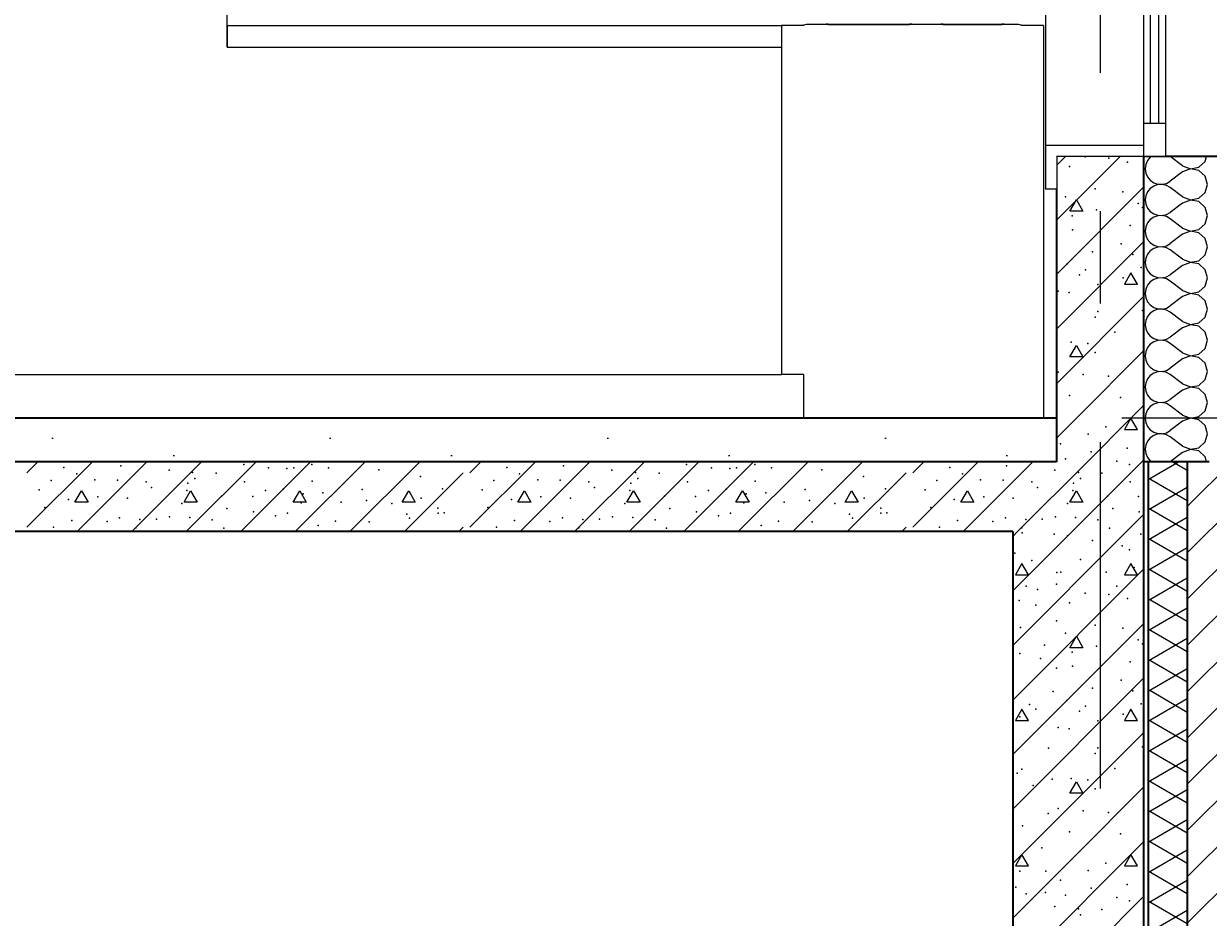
# Model space of a CAD drawing. Header units: millimetres. Extents: x 18162 to 7085488, y 72188 to 247925.
# Drawn here: x 4271646 to 4274361, y 103609 to 105657 of the extents above; entities that cross this region are included whole.
import ezdxf
from ezdxf.enums import TextEntityAlignment as Align

# ---------------------------------------------------------------- set-up
doc = ezdxf.new("R2010")
doc.units = ezdxf.units.MM
doc.header["$MEASUREMENT"] = 0
doc.linetypes.add('Double Dashed', pattern=[1093.611073, 529.166651, -211.666656, 141.111112, -211.666656])
doc.linetypes.add('Wipeout_Contour', pattern=[1000, 0, -1000])
for name, color, linetype in [('Archicad Windows', 7, 'Continuous'), ('Interior - Equipment', 7, 'Continuous'), ('Structural - Bearing', 7, 'Continuous'), ('Structural - Grid', 7, 'Continuous')]:
    doc.layers.add(name, color=color, linetype=linetype)
doc.styles.add('GENERATED_STYLE_3', font='', dxfattribs={"width": 0.8})
doc.styles.get('GENERATED_STYLE_3').set_extended_font_data('ISOCPEUR MON')
doc.dimstyles.new('GENERATED_STYLE__12', dxfattribs={"dimtxt": 330.000007, "dimasz": 171, "dimexe": 0.18, "dimexo": 150, "dimgap": 0, "dimtad": 1, "dimdec": 0, "dimzin": 0, "dimdsep": 46, "dimtxsty": 'GENERATED_STYLE_3', "dimblk": 'ARROWHEAD_2', "dimblk1": 'ARROWHEAD_2', "dimblk2": 'ARROWHEAD_2', "dimcen": 0.09, "dimclrd": 13, "dimclre": 13, "dimclrt": 13, "dimadec": 0, "dimazin": 0, "dimtfac": 1, "dimtdec": 4, "dimtmove": 0, "dimatfit": 3, "dimfxl": 1, "dimtolj": 1, "dimtzin": 0, "dimarcsym": 0})

# ---------------------------------------------------------------- blocks, each defined once
blk = doc.blocks.new('*X1257', base_point=(4294986.6, 104752.7))
at = {"layer": 'Structural - Bearing', "color": 7, "linetype": 'Continuous', "lineweight": 9}
for p, q in [((4273913.1, 104231.7), (4274174.1, 104492.7)), ((4273913.1, 104356.7), (4274049.1, 104492.7)), ((4273913.1, 104481.7), (4273924.1, 104492.7)), ((4273913.1, 104106.7), (4274213.1, 104406.7)), ((4273934.1, 104419.4), (4273919.1, 104393.3)), ((4273949.2, 104393.4), (4273934.1, 104419.4)), ((4274184.1, 104419.4), (4274169.1, 104393.3)), ((4274199.2, 104393.4), (4274184.1, 104419.4)), ((4273919.1, 104393.3), (4273949.2, 104393.4)), ((4274169.1, 104393.3), (4274199.2, 104393.4)), ((4273913.1, 103981.7), (4274213.1, 104281.7)), ((4274043.9, 104226.7), (4274059.1, 104252.7)), ((4274059.1, 104252.7), (4274074, 104226.7)), ((4274074, 104226.7), (4274043.9, 104226.7)), ((4273913.1, 103856.7), (4274213.1, 104156.7)), ((4273934.1, 104086), (4273919.1, 104060)), ((4273949.2, 104060), (4273934.1, 104086)), ((4274184.1, 104086), (4274169.1, 104060)), ((4274199.2, 104060), (4274184.1, 104086)), ((4273919.1, 104060), (4273949.2, 104060)), ((4274169.1, 104060), (4274199.2, 104060)), ((4273934.1, 103752.7), (4274213.1, 104031.7)), ((4274043.9, 103893.4), (4274059.1, 103919.4)), ((4274059.1, 103919.4), (4274074, 103893.3)), ((4274059.1, 103752.7), (4274213.1, 103906.7)), ((4274074, 103893.3), (4274043.9, 103893.4)), ((4274184.1, 103752.7), (4274213.1, 103781.7)), ((4273913.1, 103481.7), (4274184.1, 103752.7)), ((4273913.1, 103606.7), (4274059.1, 103752.7)), ((4273913.1, 103731.7), (4273934.1, 103752.7)), ((4273934.1, 103752.7), (4273919.1, 103726.7)), ((4273949.2, 103726.7), (4273934.1, 103752.7)), ((4274184.1, 103752.7), (4274169.1, 103726.7)), ((4274199.2, 103726.7), (4274184.1, 103752.7)), ((4273919.1, 103726.7), (4273949.2, 103726.7)), ((4274169.1, 103726.7), (4274199.2, 103726.7)), ((4273913.1, 103356.7), (4274213.1, 103656.7))]:
    blk.add_line(p, q, dxfattribs=at)
for p in [(4273934.5, 104490.1), (4274007.7, 104486.5), (4274038.8, 104483), (4274206.6, 104486.6), (4274096.1, 104472), (4274163.7, 104460.2), (4274180.9, 104451.2), (4273918, 104443.1), (4273956.8, 104426.1), (4274068.3, 104429.1), (4274014.3, 104398.7), (4274023.3, 104399.5), (4274126.9, 104399.5), (4274191.1, 104410.6), (4273943.6, 104367.9), (4274013.4, 104372), (4274151.9, 104367.9), (4273969.8, 104360.4), (4274079, 104351.6), (4274133, 104348.5), (4273927.5, 104334.6), (4273966.3, 104323.9), (4274042.9, 104329.5), (4274175.8, 104339.1), (4274013.5, 104288.5), (4273930.6, 104272.8), (4274034, 104260), (4274102, 104278.1), (4274165.4, 104271.6), (4273986, 104232.6), (4274200.7, 104245), (4274210.5, 104235.5), (4273929.7, 104213.6), (4274049.5, 104216.2), (4274105.2, 104230.1), (4273977, 104201.7), (4274013.5, 104180.1), (4274050, 104184.4), (4274182.5, 104194), (4274161.6, 104152.2), (4274006, 104126.5), (4274095.9, 104133.8), (4274188.7, 104127.6), (4273951.3, 104096.4), (4274037.2, 104105.9), (4274207.2, 104097.7), (4273966, 104085.9), (4274066.2, 104081), (4274079.7, 104092.5), (4274166.3, 104074.2), (4273929.2, 104067.9), (4274017.1, 104044), (4274108.3, 104058.7), (4274042.5, 104040.6), (4273995.3, 103996.6), (4274108.3, 103996.9), (4274210.3, 103999.3), (4274102.1, 103983.8), (4273922.9, 103939), (4273933.7, 103948.3), (4274147, 103949.8), (4273960, 103911.2), (4274003.2, 103925.1), (4274046.8, 103926.9), (4274085.1, 103923.6), (4274101.9, 103902.9), (4274017.3, 103858.4), (4274074.8, 103852.7), (4273994, 103846.3), (4274132.7, 103848.8), (4273935.2, 103818.5), (4274043.4, 103804.6), (4274160, 103799.9), (4273979.5, 103767.7), (4274085.6, 103715.8), (4274126.8, 103732.5), (4273929.7, 103714.5), (4273989, 103714.5), (4274022.5, 103693.9), (4273919.8, 103677.6), (4273943.6, 103662.7), (4273988.5, 103665.9), (4274092.9, 103675.6), (4274175.1, 103684.2), (4274034, 103659.2), (4274151.4, 103654.4), (4274180.7, 103646.7), (4274009.6, 103633.4), (4274063.5, 103628.2), (4274068.6, 103614.6), (4274117.6, 103626.7)]:
    blk.add_point(p, dxfattribs=at)
blk = doc.blocks.new('*X1498', base_point=(4294986.6, 104752.7))
at = {"layer": 'Structural - Bearing', "color": 7, "linetype": 'Continuous', "lineweight": 9}
for p, q in [((4274228.3, 105350.5), (4274222, 105342.9)), ((4274231.5, 105352.7), (4274228.3, 105350.5)), ((4274302.4, 105331.3), (4274273.8, 105352.7)), ((4274354.2, 105341.1), (4274357.5, 105352.7)), ((4274218, 105333.9), (4274216.7, 105324.1)), ((4274216.7, 105324.1), (4274218, 105314.4)), ((4274222, 105342.9), (4274218, 105333.9)), ((4274302.4, 105331.3), (4274320.6, 105324.3)), ((4274320.6, 105324), (4274302.4, 105317)), ((4274320.6, 105324.3), (4274339.8, 105327.9)), ((4274339.8, 105320.4), (4274320.6, 105324)), ((4274339.8, 105327.9), (4274354.2, 105341.1)), ((4274354.2, 105307.2), (4274339.8, 105320.4)), ((4274218, 105314.4), (4274222, 105305.4)), ((4274222, 105305.4), (4274228.3, 105297.8)), ((4274228.3, 105297.8), (4274236.4, 105292.2)), ((4274236.4, 105292.2), (4274245.7, 105289)), ((4274255.6, 105288.6), (4274265.2, 105290.8)), ((4274265.2, 105290.8), (4274273.8, 105295.6)), ((4274302.4, 105317), (4274273.8, 105295.6)), ((4274359.5, 105288.4), (4274354.2, 105307.2)), ((4274222, 105271.5), (4274218, 105262.5)), ((4274228.3, 105279.1), (4274222, 105271.5)), ((4274236.4, 105284.6), (4274228.3, 105279.1)), ((4274245.7, 105287.8), (4274236.4, 105284.6)), ((4274245.7, 105289), (4274255.6, 105288.6)), ((4274255.6, 105288.3), (4274245.7, 105287.8)), ((4274265.2, 105286), (4274255.6, 105288.3)), ((4274273.8, 105281.3), (4274265.2, 105286)), ((4274302.4, 105259.8), (4274273.8, 105281.3)), ((4274339.8, 105256.5), (4274354.2, 105269.6)), ((4274354.2, 105269.6), (4274359.5, 105288.4)), ((4274218, 105262.5), (4274216.7, 105252.7)), ((4274216.7, 105252.7), (4274218, 105242.9)), ((4274218, 105242.9), (4274222, 105233.9)), ((4274302.4, 105245.6), (4274273.8, 105224.1)), ((4274302.4, 105259.8), (4274320.6, 105252.8)), ((4274320.6, 105252.6), (4274302.4, 105245.6)), ((4274320.6, 105252.8), (4274339.8, 105256.5)), ((4274339.8, 105248.9), (4274320.6, 105252.6)), ((4274354.2, 105235.8), (4274339.8, 105248.9)), ((4274222, 105233.9), (4274228.3, 105226.3)), ((4274228.3, 105226.3), (4274236.4, 105220.8)), ((4274236.4, 105213.2), (4274228.3, 105207.6)), ((4274236.4, 105220.8), (4274245.7, 105217.6)), ((4274245.7, 105216.4), (4274236.4, 105213.2)), ((4274245.7, 105217.6), (4274255.6, 105217.1)), ((4274255.6, 105216.8), (4274245.7, 105216.4)), ((4274255.6, 105217.1), (4274265.2, 105219.4)), ((4274265.2, 105214.6), (4274255.6, 105216.8)), ((4274265.2, 105219.4), (4274273.8, 105224.1)), ((4274273.8, 105209.8), (4274265.2, 105214.6)), ((4274302.4, 105188.4), (4274273.8, 105209.8)), ((4274359.5, 105217), (4274354.2, 105235.8)), ((4274354.2, 105198.2), (4274359.5, 105217)), ((4274218, 105191), (4274216.7, 105181.3)), ((4274222, 105200.1), (4274218, 105191)), ((4274228.3, 105207.6), (4274222, 105200.1)), ((4274302.4, 105188.4), (4274320.6, 105181.4)), ((4274320.6, 105181.4), (4274339.8, 105185)), ((4274339.8, 105185), (4274354.2, 105198.2)), ((4274216.7, 105181.3), (4274218, 105171.5)), ((4274218, 105171.5), (4274222, 105162.5)), ((4274222, 105162.5), (4274228.3, 105154.9)), ((4274228.3, 105154.9), (4274236.4, 105149.3)), ((4274302.4, 105174.1), (4274273.8, 105152.7)), ((4274320.6, 105181.1), (4274302.4, 105174.1)), ((4274339.8, 105177.5), (4274320.6, 105181.1)), ((4274354.2, 105164.3), (4274339.8, 105177.5)), ((4274359.5, 105145.6), (4274354.2, 105164.3)), ((4274222, 105128.6), (4274218, 105119.6)), ((4274228.3, 105136.2), (4274222, 105128.6)), ((4274236.4, 105141.8), (4274228.3, 105136.2)), ((4274236.4, 105149.3), (4274245.7, 105146.2)), ((4274245.7, 105144.9), (4274236.4, 105141.8)), ((4274245.7, 105146.2), (4274255.6, 105145.7)), ((4274255.6, 105145.4), (4274245.7, 105144.9)), ((4274255.6, 105145.7), (4274265.2, 105147.9)), ((4274265.2, 105143.2), (4274255.6, 105145.4)), ((4274265.2, 105147.9), (4274273.8, 105152.7)), ((4274273.8, 105138.4), (4274265.2, 105143.2)), ((4274302.4, 105117), (4274273.8, 105138.4)), ((4274354.2, 105126.8), (4274359.5, 105145.6)), ((4274218, 105119.6), (4274216.7, 105109.8)), ((4274216.7, 105109.8), (4274218, 105100.1)), ((4274302.4, 105102.7), (4274273.8, 105081.3)), ((4274302.4, 105117), (4274320.6, 105110)), ((4274320.6, 105109.7), (4274302.4, 105102.7)), ((4274320.6, 105110), (4274339.8, 105113.6)), ((4274339.8, 105106.1), (4274320.6, 105109.7)), ((4274339.8, 105113.6), (4274354.2, 105126.8)), ((4274354.2, 105092.9), (4274339.8, 105106.1)), ((4274218, 105100.1), (4274222, 105091.1)), ((4274222, 105091.1), (4274228.3, 105083.5)), ((4274228.3, 105083.5), (4274236.4, 105077.9)), ((4274236.4, 105077.9), (4274245.7, 105074.8)), ((4274245.7, 105073.5), (4274236.4, 105070.4)), ((4274245.7, 105074.8), (4274255.6, 105074.3)), ((4274255.6, 105074), (4274245.7, 105073.5)), ((4274255.6, 105074.3), (4274265.2, 105076.5)), ((4274265.2, 105071.8), (4274255.6, 105074)), ((4274265.2, 105076.5), (4274273.8, 105081.3)), ((4274359.5, 105074.1), (4274354.2, 105092.9)), ((4274354.2, 105055.4), (4274359.5, 105074.1)), ((4274218, 105048.2), (4274216.7, 105038.4)), ((4274222, 105057.2), (4274218, 105048.2)), ((4274228.3, 105064.8), (4274222, 105057.2)), ((4274236.4, 105070.4), (4274228.3, 105064.8)), ((4274273.8, 105067), (4274265.2, 105071.8)), ((4274302.4, 105045.6), (4274273.8, 105067)), ((4274339.8, 105042.2), (4274354.2, 105055.4)), ((4274216.7, 105038.4), (4274218, 105028.7)), ((4274218, 105028.7), (4274222, 105019.6)), ((4274222, 105019.6), (4274228.3, 105012.1)), ((4274302.4, 105031.3), (4274273.8, 105009.8)), ((4274302.4, 105045.6), (4274320.6, 105038.6)), ((4274320.6, 105038.3), (4274302.4, 105031.3)), ((4274320.6, 105038.6), (4274339.8, 105042.2)), ((4274339.8, 105034.6), (4274320.6, 105038.3)), ((4274354.2, 105021.5), (4274339.8, 105034.6)), ((4274359.5, 105002.7), (4274354.2, 105021.5)), ((4274228.3, 104993.4), (4274222, 104985.8)), ((4274228.3, 105012.1), (4274236.4, 105006.5)), ((4274236.4, 104998.9), (4274228.3, 104993.4)), ((4274236.4, 105006.5), (4274245.7, 105003.3)), ((4274245.7, 105002.1), (4274236.4, 104998.9)), ((4274245.7, 105003.3), (4274255.6, 105002.8)), ((4274255.6, 105002.6), (4274245.7, 105002.1)), ((4274255.6, 105002.8), (4274265.2, 105005.1)), ((4274265.2, 105000.3), (4274255.6, 105002.6)), ((4274265.2, 105005.1), (4274273.8, 105009.8)), ((4274273.8, 104995.6), (4274265.2, 105000.3)), ((4274302.4, 104974.1), (4274273.8, 104995.6)), ((4274354.2, 104983.9), (4274359.5, 105002.7)), ((4274218, 104976.8), (4274216.7, 104967)), ((4274216.7, 104967), (4274218, 104957.2)), ((4274222, 104985.8), (4274218, 104976.8)), ((4274302.4, 104974.1), (4274320.6, 104967.1)), ((4274320.6, 104966.8), (4274302.4, 104959.8)), ((4274320.6, 104967.1), (4274339.8, 104970.8)), ((4274339.8, 104963.2), (4274320.6, 104966.8)), ((4274339.8, 104970.8), (4274354.2, 104983.9)), ((4274218, 104957.2), (4274222, 104948.2)), ((4274222, 104948.2), (4274228.3, 104940.6)), ((4274228.3, 104940.6), (4274236.4, 104935)), ((4274265.2, 104933.7), (4274273.8, 104938.4)), ((4274302.4, 104959.8), (4274273.8, 104938.4)), ((4274354.2, 104950.1), (4274339.8, 104963.2)), ((4274359.5, 104931.3), (4274354.2, 104950.1)), ((4274222, 104914.3), (4274218, 104905.3)), ((4274228.3, 104921.9), (4274222, 104914.3)), ((4274236.4, 104927.5), (4274228.3, 104921.9)), ((4274236.4, 104935), (4274245.7, 104931.9)), ((4274245.7, 104930.7), (4274236.4, 104927.5)), ((4274245.7, 104931.9), (4274255.6, 104931.4)), ((4274255.6, 104931.1), (4274245.7, 104930.7)), ((4274255.6, 104931.4), (4274265.2, 104933.7)), ((4274265.2, 104928.9), (4274255.6, 104931.1)), ((4274273.8, 104924.1), (4274265.2, 104928.9)), ((4274302.4, 104902.7), (4274273.8, 104924.1)), ((4274339.8, 104899.3), (4274354.2, 104912.5)), ((4274354.2, 104912.5), (4274359.5, 104931.3)), ((4274218, 104905.3), (4274216.7, 104895.6)), ((4274216.7, 104895.6), (4274218, 104885.8)), ((4274218, 104885.8), (4274222, 104876.8)), ((4274302.4, 104888.4), (4274273.8, 104867)), ((4274302.4, 104902.7), (4274320.6, 104895.7)), ((4274320.6, 104895.4), (4274302.4, 104888.4)), ((4274320.6, 104895.7), (4274339.8, 104899.3)), ((4274339.8, 104891.8), (4274320.6, 104895.4)), ((4274354.2, 104878.6), (4274339.8, 104891.8)), ((4274222, 104876.8), (4274228.3, 104869.2)), ((4274228.3, 104869.2), (4274236.4, 104863.6)), ((4274236.4, 104856.1), (4274228.3, 104850.5)), ((4274236.4, 104863.6), (4274245.7, 104860.5)), ((4274245.7, 104859.2), (4274236.4, 104856.1)), ((4274245.7, 104860.5), (4274255.6, 104860)), ((4274255.6, 104859.7), (4274245.7, 104859.2)), ((4274255.6, 104860), (4274265.2, 104862.2)), ((4274265.2, 104857.5), (4274255.6, 104859.7)), ((4274265.2, 104862.2), (4274273.8, 104867)), ((4274273.8, 104852.7), (4274265.2, 104857.5)), ((4274359.5, 104859.8), (4274354.2, 104878.6)), ((4274354.2, 104841.1), (4274359.5, 104859.8)), ((4274218, 104833.9), (4274216.7, 104824.1)), ((4274222, 104842.9), (4274218, 104833.9)), ((4274228.3, 104850.5), (4274222, 104842.9)), ((4274302.4, 104831.3), (4274273.8, 104852.7)), ((4274302.4, 104831.3), (4274320.6, 104824.3)), ((4274339.8, 104827.9), (4274354.2, 104841.1)), ((4274216.7, 104824.1), (4274218, 104814.4)), ((4274218, 104814.4), (4274222, 104805.4)), ((4274222, 104805.4), (4274228.3, 104797.8)), ((4274302.4, 104817), (4274273.8, 104795.6)), ((4274320.6, 104824), (4274302.4, 104817)), ((4274320.6, 104824.3), (4274339.8, 104827.9)), ((4274339.8, 104820.4), (4274320.6, 104824)), ((4274354.2, 104807.2), (4274339.8, 104820.4)), ((4274359.5, 104788.4), (4274354.2, 104807.2)), ((4274228.3, 104779.1), (4274222, 104771.5)), ((4274228.3, 104797.8), (4274236.4, 104792.2)), ((4274236.4, 104784.6), (4274228.3, 104779.1)), ((4274236.4, 104792.2), (4274245.7, 104789)), ((4274245.7, 104787.8), (4274236.4, 104784.6)), ((4274245.7, 104789), (4274255.6, 104788.6)), ((4274255.6, 104788.3), (4274245.7, 104787.8)), ((4274255.6, 104788.6), (4274265.2, 104790.8)), ((4274265.2, 104786), (4274255.6, 104788.3)), ((4274265.2, 104790.8), (4274273.8, 104795.6)), ((4274273.8, 104781.3), (4274265.2, 104786)), ((4274302.4, 104759.8), (4274273.8, 104781.3)), ((4274354.2, 104769.6), (4274359.5, 104788.4)), ((4274218, 104762.5), (4274216.7, 104752.7)), ((4274216.7, 104752.7), (4274218, 104742.9)), ((4274222, 104771.5), (4274218, 104762.5)), ((4274302.4, 104759.8), (4274320.6, 104752.8)), ((4274320.6, 104752.6), (4274302.4, 104745.6)), ((4274320.6, 104752.8), (4274339.8, 104756.5)), ((4274339.8, 104748.9), (4274320.6, 104752.6)), ((4274339.8, 104756.5), (4274354.2, 104769.6)), ((4274354.2, 104735.8), (4274339.8, 104748.9)), ((4274218, 104742.9), (4274222, 104733.9)), ((4274222, 104733.9), (4274228.3, 104726.3)), ((4274228.3, 104726.3), (4274236.4, 104720.8)), ((4274236.4, 104720.8), (4274245.7, 104717.6)), ((4274265.2, 104719.4), (4274273.8, 104724.1)), ((4274302.4, 104745.6), (4274273.8, 104724.1)), ((4274359.5, 104717), (4274354.2, 104735.8)), ((4274222, 104700.1), (4274218, 104691)), ((4274228.3, 104707.6), (4274222, 104700.1)), ((4274236.4, 104713.2), (4274228.3, 104707.6)), ((4274245.7, 104716.4), (4274236.4, 104713.2)), ((4274245.7, 104717.6), (4274255.6, 104717.1)), ((4274255.6, 104716.8), (4274245.7, 104716.4)), ((4274255.6, 104717.1), (4274265.2, 104719.4)), ((4274265.2, 104714.6), (4274255.6, 104716.8)), ((4274273.8, 104709.8), (4274265.2, 104714.6)), ((4274302.4, 104688.4), (4274273.8, 104709.8)), ((4274339.8, 104685), (4274354.2, 104698.2)), ((4274354.2, 104698.2), (4274359.5, 104717)), ((4274218, 104691), (4274216.7, 104681.3)), ((4274216.7, 104681.3), (4274218, 104671.5)), ((4274218, 104671.5), (4274222, 104662.5)), ((4274302.4, 104674.1), (4274273.8, 104652.7)), ((4274302.4, 104688.4), (4274320.6, 104681.4)), ((4274320.6, 104681.1), (4274302.4, 104674.1)), ((4274320.6, 104681.4), (4274339.8, 104685)), ((4274339.8, 104677.5), (4274320.6, 104681.1)), ((4274354.2, 104664.3), (4274339.8, 104677.5)), ((4274222, 104662.5), (4274228.3, 104654.9)), ((4274228.3, 104654.9), (4274231.5, 104652.7)), ((4274357.5, 104652.7), (4274354.2, 104664.3))]:
    blk.add_line(p, q, dxfattribs=at)
blk = doc.blocks.new('*X1500', base_point=(4294986.6, 104752.7))
at = {"layer": 'Structural - Bearing', "color": 7, "linetype": 'Continuous', "lineweight": 9}
for p, q in [((4274013.1, 105206.7), (4274159.1, 105352.7)), ((4274013.1, 105331.7), (4274034.1, 105352.7)), ((4274013.1, 105081.7), (4274213.1, 105281.7)), ((4274043.9, 105226.7), (4274059.1, 105252.7)), ((4274059.1, 105252.7), (4274074, 105226.7)), ((4274074, 105226.7), (4274043.9, 105226.7)), ((4274013.1, 104956.7), (4274213.1, 105156.7)), ((4274184.1, 105086.1), (4274169.1, 105060)), ((4274199.2, 105060.1), (4274184.1, 105086.1)), ((4274169.1, 105060), (4274199.2, 105060.1)), ((4274013.1, 104831.7), (4274213.1, 105031.7)), ((4274043.9, 104893.4), (4274059.1, 104919.4)), ((4274059.1, 104919.4), (4274074, 104893.4)), ((4274074, 104893.4), (4274043.9, 104893.4)), ((4274059.1, 104752.7), (4274213.1, 104906.7)), ((4274184.1, 104752.7), (4274213.1, 104781.7)), ((4274013.1, 104706.7), (4274059.1, 104752.7)), ((4274084.1, 104652.7), (4274184.1, 104752.7)), ((4274184.1, 104752.7), (4274169.1, 104726.7)), ((4274199.2, 104726.7), (4274184.1, 104752.7)), ((4274169.1, 104726.7), (4274199.2, 104726.7)), ((4274209.1, 104652.7), (4274213.1, 104656.7))]:
    blk.add_line(p, q, dxfattribs=at)
for p in [(4274079, 105351.6), (4274133, 105348.5), (4274042.9, 105329.5), (4274175.8, 105339.2), (4274013.5, 105288.5), (4274102, 105278.1), (4274165.4, 105271.6), (4274034, 105260), (4274200.7, 105245), (4274049.5, 105216.2), (4274105.2, 105230.2), (4274210.5, 105235.5), (4274050, 105184.4), (4274182.5, 105194), (4274013.5, 105180.1), (4274095.9, 105133.8), (4274161.6, 105152.2), (4274188.7, 105127.6), (4274037.2, 105105.9), (4274066.2, 105081), (4274079.7, 105092.5), (4274166.3, 105074.2), (4274207.2, 105097.7), (4274108.3, 105058.8), (4274017.1, 105044), (4274042.5, 105040.6), (4274108.3, 104996.9), (4274210.3, 104999.3), (4274102.1, 104983.9), (4274147, 104949.9), (4274046.8, 104926.9), (4274085.1, 104923.6), (4274101.9, 104902.9), (4274017.3, 104858.4), (4274074.8, 104852.7), (4274132.7, 104848.8), (4274043.4, 104804.6), (4274160, 104799.9), (4274126.8, 104732.5), (4274022.5, 104694), (4274085.6, 104715.8), (4274092.9, 104675.6), (4274175.1, 104684.2), (4274034, 104659.2), (4274151.4, 104654.4)]:
    blk.add_point(p, dxfattribs=at)
blk = doc.blocks.new('*X1510', base_point=(4294986.6, 104752.7))
at = {"layer": 'Structural - Bearing', "color": 7, "linetype": 'Continuous', "lineweight": 9}
for p, q in [((4271653.8, 104627.7), (4271678.8, 104652.7)), ((4271653.8, 104502.7), (4271803.8, 104652.7)), ((4271768.8, 104492.7), (4271928.8, 104652.7)), ((4271893.8, 104492.7), (4272053.8, 104652.7)), ((4272018.8, 104492.7), (4272178.8, 104652.7)), ((4272143.8, 104492.7), (4272303.8, 104652.7)), ((4272268.8, 104492.7), (4272428.8, 104652.7)), ((4272393.8, 104492.7), (4272553.8, 104652.7)), ((4272668.9, 104627.7), (4272693.9, 104652.7)), ((4272668.9, 104502.7), (4272818.9, 104652.7)), ((4272783.9, 104492.7), (4272943.9, 104652.7)), ((4272908.9, 104492.7), (4273068.9, 104652.7)), ((4273033.9, 104492.7), (4273193.9, 104652.7)), ((4273158.9, 104492.7), (4273318.9, 104652.7)), ((4273283.9, 104492.7), (4273443.9, 104652.7)), ((4273408.9, 104492.7), (4273568.9, 104652.7)), ((4273684.1, 104627.7), (4273709.1, 104652.7)), ((4273684.1, 104502.7), (4273834.1, 104652.7)), ((4273799.1, 104492.7), (4273959.1, 104652.7)), ((4273924.1, 104492.7), (4274084.1, 104652.7)), ((4274049.1, 104492.7), (4274209.1, 104652.7)), ((4272518.8, 104492.7), (4272653.8, 104627.7)), ((4273533.9, 104492.7), (4273668.9, 104627.7)), ((4271763.7, 104560), (4271778.8, 104586)), ((4271778.8, 104586), (4271793.7, 104560)), ((4272013.7, 104560), (4272028.8, 104586)), ((4272028.8, 104586), (4272043.7, 104560)), ((4272263.7, 104560), (4272278.8, 104586)), ((4272278.8, 104586), (4272293.7, 104560)), ((4272513.7, 104560), (4272528.8, 104586)), ((4272528.8, 104586), (4272543.7, 104560)), ((4272778.8, 104560), (4272793.9, 104586)), ((4272793.9, 104586), (4272808.8, 104560)), ((4273028.8, 104560), (4273043.9, 104586)), ((4273043.9, 104586), (4273058.8, 104560)), ((4273278.8, 104560), (4273293.9, 104586)), ((4273293.9, 104586), (4273308.8, 104560)), ((4273528.8, 104560), (4273543.9, 104586)), ((4273543.9, 104586), (4273558.8, 104560)), ((4273793.9, 104560), (4273809.1, 104586)), ((4273809.1, 104586), (4273824, 104560)), ((4274043.9, 104560), (4274059.1, 104586)), ((4274059.1, 104586), (4274074, 104560)), ((4271793.7, 104560), (4271763.7, 104560)), ((4272043.7, 104560), (4272013.7, 104560)), ((4272293.7, 104560), (4272263.7, 104560)), ((4272543.7, 104560), (4272513.7, 104560)), ((4272808.8, 104560), (4272778.8, 104560)), ((4273058.8, 104560), (4273028.8, 104560)), ((4273308.8, 104560), (4273278.8, 104560)), ((4273558.8, 104560), (4273528.8, 104560)), ((4273824, 104560), (4273793.9, 104560)), ((4274074, 104560), (4274043.9, 104560)), ((4274174.1, 104492.7), (4274213.1, 104531.7)), ((4272643.8, 104492.7), (4272653.8, 104502.7)), ((4273658.9, 104492.7), (4273668.9, 104502.7))]:
    blk.add_line(p, q, dxfattribs=at)
for p in [(4271738.5, 104639.9), (4271868.6, 104643.7), (4272150.5, 104646.7), (4272207.3, 104638.6), (4272265.1, 104639.1), (4272306.8, 104646.8), (4272345, 104638.6), (4272753.6, 104639.9), (4272883.7, 104643.7), (4273165.6, 104646.7), (4273222.4, 104638.6), (4273280.2, 104639.1), (4273321.9, 104646.8), (4273360.2, 104638.6), (4273768.8, 104639.9), (4273898.8, 104643.7), (4274180.7, 104646.7), (4271767.7, 104625.4), (4271979.3, 104633.4), (4272033.3, 104628.2), (4272038.3, 104614.7), (4272087.3, 104626.7), (4272249.6, 104637.5), (4272460.5, 104634.4), (4272555.6, 104619), (4272782.8, 104625.4), (4272994.4, 104633.4), (4273048.4, 104628.2), (4273053.5, 104614.7), (4273102.5, 104626.7), (4273264.7, 104637.5), (4273475.6, 104634.4), (4273570.7, 104619), (4273798, 104625.4), (4274009.6, 104633.4), (4274063.5, 104628.2), (4274068.6, 104614.7), (4274117.6, 104626.7), (4271681.9, 104588.4), (4271708.9, 104609.8), (4271809.2, 104611.2), (4271860.9, 104610.9), (4271926.6, 104607), (4271939.5, 104593.5), (4272020.5, 104587.1), (4272022.4, 104603.5), (4272152.2, 104606.6), (4272200.8, 104587.1), (4272242, 104590.9), (4272307.5, 104608.3), (4272422.2, 104589), (4272606.5, 104590.9), (4272697, 104588.4), (4272724, 104609.8), (4272824.3, 104611.2), (4272876, 104610.9), (4272941.7, 104607), (4272954.6, 104593.5), (4273035.7, 104587.1), (4273037.6, 104603.5), (4273167.4, 104606.6), (4273215.9, 104587.1), (4273257.2, 104590.9), (4273322.6, 104608.3), (4273437.3, 104589), (4273621.6, 104590.9), (4273712.1, 104588.4), (4273739.1, 104609.8), (4273839.4, 104611.2), (4273891.2, 104610.9), (4273956.8, 104607), (4273969.8, 104593.5), (4274050.8, 104587.1), (4274052.7, 104603.5), (4274182.5, 104606.6), (4271748.8, 104566.5), (4271816.4, 104572.3), (4271884, 104569), (4272008.5, 104557.1), (4272099.7, 104573.6), (4272171.2, 104572.9), (4272281.9, 104558.7), (4272287.1, 104579.3), (4272332.2, 104581.2), (4272373.9, 104560), (4272431.8, 104564.3), (4272557.5, 104569), (4272763.9, 104566.5), (4272831.5, 104572.3), (4272899.2, 104569), (4273023.7, 104557.1), (4273114.8, 104573.6), (4273186.3, 104572.9), (4273297.1, 104558.7), (4273302.2, 104579.3), (4273347.4, 104581.2), (4273389, 104560), (4273446.9, 104564.3), (4273572.7, 104569), (4273779.1, 104566.5), (4273846.7, 104572.3), (4273914.3, 104569), (4274038.8, 104557.1), (4274130, 104573.6), (4274201.5, 104572.9), (4271694.8, 104547.9), (4272112, 104545.9), (4272172.9, 104537.8), (4272251.2, 104535), (4272490.1, 104557), (4272524, 104532.3), (4272595.8, 104546.3), (4272595.9, 104534.6), (4272609.7, 104535.5), (4272710, 104547.9), (4273127.1, 104545.9), (4273188, 104537.8), (4273266.4, 104535), (4273505.3, 104557), (4273539.1, 104532.3), (4273610.9, 104546.3), (4273611, 104534.6), (4273624.8, 104535.5), (4273725.1, 104547.9), (4274142.2, 104545.9), (4274203.2, 104537.8), (4271714.9, 104503.1), (4271756.3, 104518.5), (4271837.2, 104515.9), (4271866, 104524), (4271912.7, 104520.1), (4271950.6, 104521), (4271980.6, 104526.5), (4272027, 104525.3), (4272078.1, 104519.8), (4272223.6, 104528.9), (4272321.4, 104506.9), (4272360.9, 104517), (4272438.1, 104515.4), (4272530.8, 104523.2), (4272730, 104503.1), (4272771.5, 104518.5), (4272852.4, 104515.9), (4272881.1, 104524), (4272927.8, 104520.1), (4272965.7, 104521), (4272995.7, 104526.5), (4273042.1, 104525.3), (4273093.2, 104519.8), (4273238.8, 104528.9), (4273336.6, 104506.9), (4273376, 104517), (4273453.3, 104515.4), (4273546, 104523.2), (4273745.2, 104503.1), (4273786.6, 104518.5), (4273867.5, 104515.9), (4273896.3, 104524), (4273943, 104520.1), (4273980.8, 104521), (4274010.9, 104526.5), (4274057.2, 104525.3), (4274108.3, 104519.8), (4271903.5, 104501.5), (4272104.6, 104500.3), (4272918.6, 104501.5), (4273119.8, 104500.3), (4273933.7, 104501.5), (4274134.9, 104500.3)]:
    blk.add_point(p, dxfattribs=at)
blk = doc.blocks.new('Standard grid marker[367]_3', base_point=(4274113.1, 164752.7))
at = {"layer": 'Structural - Grid', "color": 13, "linetype": 'Double Dashed', "lineweight": 13, "ltscale": 1.5}
blk.add_line((4274113.1, 163752.7), (4274113.1, 97752.7), dxfattribs=at)
at = {"layer": 'Structural - Grid', "color": 13, "lineweight": 13, "style": 'GENERATED_STYLE_3'}
blk.add_attdef('AC_MarkerText_1', text='', height=375, rotation=360, dxfattribs=at).set_placement((4274113.1, 96490.2), align=Align.TOP_CENTER)
blk = doc.blocks.new('*D1518', base_point=(4294986.6, 104752.7))
at = {"color": 12, "linetype": 'Continuous', "lineweight": 35}
for p, q in [((4276703.2, 104817.7), (4276928.2, 104687.8)), ((4276703.2, 100067.7), (4276928.2, 99937.8))]:
    blk.add_line(p, q, dxfattribs=at)
at = {"color": 13, "linetype": 'Continuous', "lineweight": 13}
for p, q in [((4276984.5, 104752.7), (4274163.1, 104752.7)), ((4276815.7, 100002.7), (4276815.7, 104752.7)), ((4276984.5, 100002.7), (4275363.1, 100002.7)), ((4276815.7, 99892.7), (4276815.7, 100002.7))]:
    blk.add_line(p, q, dxfattribs=at)
at = {"color": 13, "lineweight": 13, "char_height": 330, "attachment_point": 7, "rotation": 90, "style": 'GENERATED_STYLE_3'}
for s, insert in [('\\A1;{\\pql;\\fISOCPEUR MON|b0|i0|c0|p0;\\W0.800000;600}', (4276845.5, 104134.4)), ('\\A1;{\\pql;\\fISOCPEUR MON|b0|i0|c0|p0;\\W0.800000;4,750}', (4276911.4, 101672.9))]:
    blk.add_mtext(s, dxfattribs=dict(at, insert=insert))
blk = doc.blocks.new('ARROWHEAD_2')
at = {"color": 0, "linetype": 'Continuous', "lineweight": 0}
for p, q in [((-0.378, -0.655), (0.378, 0.655)), ((0, 0), (-1, 0))]:
    blk.add_line(p, q, dxfattribs=at)
blk = doc.blocks.new('*D1519', base_point=(4294986.6, 104752.7))
at = {"color": 13, "linetype": 'Continuous', "lineweight": 13}
for p, q in [((4276815.7, 105352.7), (4276815.7, 105462.7)), ((4276984.5, 105352.7), (4274163.1, 105352.7)), ((4276815.7, 104752.7), (4276815.7, 105352.7)), ((4276984.5, 104752.7), (4274163.1, 104752.7))]:
    blk.add_line(p, q, dxfattribs=at)
at = {"color": 12, "linetype": 'Continuous', "lineweight": 35}
for p, q in [((4276928.2, 105287.8), (4276703.2, 105417.7)), ((4276703.2, 104817.7), (4276928.2, 104687.8))]:
    blk.add_line(p, q, dxfattribs=at)
blk = doc.blocks.new('*D1520', base_point=(4294986.6, 104752.7))
at = {"color": 12, "linetype": 'Continuous', "lineweight": 35}
for p, q in [((4277603.2, 105417.7), (4277828.2, 105287.8)), ((4277603.2, 100067.7), (4277828.2, 99937.8))]:
    blk.add_line(p, q, dxfattribs=at)
at = {"color": 13, "linetype": 'Continuous', "lineweight": 13}
for p, q in [((4277884.5, 105352.7), (4274163.1, 105352.7)), ((4277715.7, 100002.7), (4277715.7, 105352.7)), ((4277884.5, 100002.7), (4275363.1, 100002.7)), ((4277715.7, 99892.7), (4277715.7, 100002.7))]:
    blk.add_line(p, q, dxfattribs=at)
at = {"color": 13, "lineweight": 13, "insert": (4277811.4, 102262.7), "char_height": 330, "attachment_point": 7, "rotation": 90, "style": 'GENERATED_STYLE_3'}
blk.add_mtext('\\A1;{\\pql;\\fISOCPEUR MON|b0|i0|c0|p0;\\W0.800000;5,350}', dxfattribs=at)
blk = doc.blocks.new('*D1521', base_point=(4294986.6, 104752.7))
at = {"color": 12, "linetype": 'Continuous', "lineweight": 35}
for p, q in [((4277603.2, 107117.7), (4277828.2, 106987.8)), ((4277603.2, 105417.7), (4277828.2, 105287.8))]:
    blk.add_line(p, q, dxfattribs=at)
at = {"color": 13, "linetype": 'Continuous', "lineweight": 13}
for p, q in [((4277884.5, 107052.7), (4274163.1, 107052.7)), ((4277715.7, 105352.7), (4277715.7, 107052.7))]:
    blk.add_line(p, q, dxfattribs=at)
at = {"color": 13, "lineweight": 13, "insert": (4277811.4, 105814.1), "char_height": 330, "attachment_point": 7, "rotation": 90, "style": 'GENERATED_STYLE_3'}
blk.add_mtext('\\A1;{\\pql;\\fISOCPEUR MON|b0|i0|c0|p0;\\W0.800000;1,700}', dxfattribs=at)

msp = doc.modelspace()

# ---------------------------------------------------------------- hatches: boundary and pattern name
at = {"layer": 'Structural - Bearing', "linetype": 'Continuous', "lineweight": 9}
h = msp.add_hatch(dxfattribs=at)
h.set_pattern_fill('Batt_Insulation_0003', style=0, pattern_type=2)
h.set_pattern_definition([(330, (4294986.58, 104752.706), (30, 51.96152), []), (30, (4294986.58, 104752.706), (-30, 51.96152), [])])
h.paths.add_polyline_path([(4274223.1, 100002.7), (4274313.1, 100002.7), (4274313.1, 104652.7), (4274223.1, 104652.7)])
h = msp.add_hatch(dxfattribs=at)
h.set_pattern_fill('Common_Brick_0003', style=0, pattern_type=2)
h.set_pattern_definition([(45, (4294986.58, 104752.706), (-53.033, 53.033), [])])
h.paths.add_polyline_path([(4274313.1, 100002.7), (4274433.1, 100002.7), (4274433.1, 104652.7), (4274313.1, 104652.7)])

# ---------------------------------------------------------------- linework, layer by layer
at = {"layer": 'Interior - Equipment', "color": 7, "linetype": 'Continuous', "lineweight": 13}
for p, q in [((4272112.9, 105652.7), (4272112.9, 107002.7)), ((4272112.9, 105652.7), (4272112.9, 105602.7)), ((4272112.9, 105602.7), (4272112.9, 105652.7)), ((4271512.9, 104852.7), (4272112.9, 104852.7))]:
    msp.add_line(p, q, dxfattribs=at)
at = {"layer": 'Structural - Bearing', "color": 7, "linetype": 'Continuous', "lineweight": 25}
for p, q in [((4274213.1, 105352.7), (4274213.1, 104652.7)), ((4274013.1, 104752.7), (4274013.1, 104652.7)), ((4274013.1, 104652.7), (4267713.1, 104652.7)), ((4274223.1, 104652.7), (4274223.1, 100002.7)), ((4274313.1, 104652.7), (4274313.1, 100002.7)), ((4273913.1, 104492.7), (4267763.1, 104492.7)), ((4273913.1, 104492.7), (4273913.1, 100452.7))]:
    msp.add_line(p, q, dxfattribs=at)
at = {"layer": 'Structural - Bearing', "color": 7, "linetype": 'Continuous', "lineweight": 25, "flags": 128}
for points in [[(4274013.1, 105352.7), (4274013.1, 105277.7), (4274013.1, 104752.7)], [(4274463.1, 105352.7), (4274413.1, 105352.7), (4274363.1, 105352.7), (4274263.1, 105352.7), (4274213.1, 105352.7)], [(4274213.1, 104652.7), (4274213.1, 104492.7), (4274213.1, 100402.7), (4274213.1, 100202.7), (4274213.1, 100002.7)], [(4274363.1, 104652.7), (4274313.1, 104652.7), (4274223.1, 104652.7), (4274213.1, 104652.7)]]:
    msp.add_lwpolyline(points, dxfattribs=at)

# ---------------------------------------------------------------- block references
at = {"layer": 'Structural - Bearing', "lineweight": 0}
for name in ['*X1500', '*X1498', '*X1510', '*X1257']:
    msp.add_blockref(name, (4294986.6, 104752.7), dxfattribs=at)

# ---------------------------------------------------------------- dimensions: what is measured, and where the dimension line sits
at = {"color": 13, "linetype": 'Continuous', "lineweight": 13}
dim = msp.add_linear_dim(base=(4276815.7, 104752.7), p1=(4275213.1, 100002.7), p2=(4274013.1, 104752.7), angle=90, dimstyle='GENERATED_STYLE__12', dxfattribs=at)
dim.commit()
dim.dimension.update_dxf_attribs({"geometry": '*D1518', "text_midpoint": (4276584.7, 102225.7), "dimtype": 160, "text_rotation": 90})

# ---------------------------------------------------------------- wipeouts: each hides what was drawn before it
at = {"color": 254, "linetype": 'Wipeout_Contour', "lineweight": 0, "ltscale": 17099174.20938594}
msp.add_wipeout([(4273485.2, 105654.7), (4273490.2, 105654.7), (4273490.2, 105655.7), (4273485.2, 105655.7)], dxfattribs=at).dxf.layer = 'Interior - Equipment'
at = {"color": 254, "linetype": 'Wipeout_Contour', "lineweight": 0, "ltscale": 17099939.74957319}
msp.add_wipeout([(4273681.6, 105654.7), (4273681.6, 105655.7), (4273676.6, 105655.7), (4273676.6, 105654.7)], dxfattribs=at).dxf.layer = 'Interior - Equipment'
at = {"color": 254, "linetype": 'Wipeout_Contour', "lineweight": 0, "ltscale": 17100227.58334755}
msp.add_wipeout([(4273748.6, 105654.7), (4273753.6, 105654.7), (4273753.6, 105655.7), (4273748.6, 105655.7)], dxfattribs=at).dxf.layer = 'Interior - Equipment'
at = {"color": 254, "linetype": 'Wipeout_Contour', "lineweight": 0, "ltscale": 17100785.79524858}
msp.add_wipeout([(4273893.2, 105654.7), (4273893.2, 105655.7), (4273888.2, 105655.7), (4273888.2, 105654.7)], dxfattribs=at).dxf.layer = 'Interior - Equipment'
at = {"color": 254, "linetype": 'Wipeout_Contour', "lineweight": 0, "ltscale": 17099914.74631881}
msp.add_wipeout([(4273983.4, 104852.7), (4273983.4, 105602.7), (4273383.4, 105602.7), (4273383.4, 104852.7)], dxfattribs=at).dxf.layer = 'Interior - Equipment'

# ---------------------------------------------------------------- next in the draw order: linework, layer by layer
at = {"layer": 'Interior - Equipment', "color": 7, "linetype": 'Continuous', "lineweight": 13}
msp.add_line((4272112.9, 104852.7), (4273383.4, 104852.7), dxfattribs=at)

# ---------------------------------------------------------------- next in the draw order: wipeouts: each hides what was drawn before it
at = {"color": 254, "linetype": 'Wipeout_Contour', "lineweight": 0, "ltscale": 17101646.49945366}
msp.add_wipeout([(4274213.1, 105352.7), (4274213.1, 105377.7), (4274013.1, 105377.7), (4274013.1, 105352.7)], dxfattribs=at).dxf.layer = 'Archicad Windows'
at = {"color": 254, "linetype": 'Wipeout_Contour', "lineweight": 0, "ltscale": 25649935.04870602}
msp.add_wipeout([(4273933.4, 105652.7), (4273933.4, 105653.5), (4273926.6, 105654.7), (4273440.2, 105654.7), (4273433.4, 105653.5), (4273433.4, 105652.7)], dxfattribs=at).dxf.layer = 'Interior - Equipment'
at = {"color": 254, "linetype": 'Wipeout_Contour', "lineweight": 0, "ltscale": 17099972.89099092}
msp.add_wipeout([(4273983.4, 104752.7), (4273983.4, 104852.7), (4273433.4, 104852.7), (4273433.4, 104752.7)], dxfattribs=at).dxf.layer = 'Interior - Equipment'

# ---------------------------------------------------------------- next in the draw order: hatches: boundary and pattern name
at = {"layer": 'Structural - Bearing', "linetype": 'Continuous', "lineweight": 9}
h = msp.add_hatch(dxfattribs=at)
h.set_pattern_fill('Lightweight_Concrete_0003', style=0, pattern_type=2)
h.set_pattern_definition([(0, (4294986.6, 104752.7), (0, 1169.134), [73.125, -601.875]), (0, (4295324.1, 105337.3), (0, 1169.134), [73.125, -601.875]), (60, (4294986.6, 104752.7), (-1012.5, 584.567), [73.125, -601.875]), (60, (4295661.6, 104752.7), (-1012.5, 584.567), [73.125, -601.875]), (120, (4295059.7, 104752.7), (1012.5, 584.567), [73.125, -601.875]), (120, (4295734.7, 104752.7), (1012.5, 584.567), [73.125, -601.875]), (0, (4294986.58, 104865.2), (0, 225), [0, -225, 0, -337.5]), (45, (4295099.08, 104865.2), (-159.099, 159.099), [0, -168.75, 0, -281.25])])
h.paths.add_polyline_path([(4267713.1, 104752.7), (4267713.1, 104652.7), (4274013.1, 104652.7), (4274013.1, 104752.7)])

# ---------------------------------------------------------------- next in the draw order: linework, layer by layer
at = {"layer": 'Interior - Equipment', "color": 7, "linetype": 'Continuous', "lineweight": 13}
for q in [(4273383.4, 104852.7), (4273433.4, 104752.7)]:
    msp.add_line((4273433.4, 104852.7), q, dxfattribs=at)
at = {"layer": 'Structural - Bearing', "color": 7, "linetype": 'Continuous', "lineweight": 25}
for p, q in [((4273433.4, 104752.7), (4267713.1, 104752.7)), ((4273983.4, 104752.7), (4273433.4, 104752.7)), ((4274013.1, 104752.7), (4273983.4, 104752.7))]:
    msp.add_line(p, q, dxfattribs=at)

# ---------------------------------------------------------------- next in the draw order: wipeouts: each hides what was drawn before it
at = {"color": 254, "linetype": 'Wipeout_Contour', "lineweight": 0, "ltscale": 17102148.81284601}
msp.add_wipeout([(4274263.1, 105352.7), (4274263.1, 105427.7), (4274213.1, 105427.7), (4274213.1, 105352.7)], dxfattribs=at).dxf.layer = 'Archicad Windows'
at = {"color": 254, "linetype": 'Wipeout_Contour', "lineweight": 0, "ltscale": 17099954.13933919}
msp.add_wipeout([(4273983.4, 105602.7), (4273983.4, 105652.7), (4273383.4, 105652.7), (4273383.4, 105602.7)], dxfattribs=at).dxf.layer = 'Interior - Equipment'

# ---------------------------------------------------------------- next in the draw order: linework, layer by layer
at = {"layer": 'Archicad Windows', "color": 7, "linetype": 'Continuous', "lineweight": 9}
for p, q in [((4274213.1, 106442.7), (4274213.1, 105427.7)), ((4274228.1, 106442.7), (4274228.1, 105427.7)), ((4274248.1, 105427.7), (4274248.1, 106442.7)), ((4274263.1, 106442.7), (4274263.1, 105427.7)), ((4274263.1, 105427.7), (4274213.1, 105427.7)), ((4274263.1, 105427.7), (4274263.1, 105352.7))]:
    msp.add_line(p, q, dxfattribs=at)
at = {"layer": 'Archicad Windows', "color": 7, "linetype": 'Continuous', "lineweight": 9, "flags": 128}
msp.add_lwpolyline([(4274213.1, 105427.7), (4274213.1, 105377.7), (4274213.1, 105352.7)], dxfattribs=at)
at = {"layer": 'Interior - Equipment', "color": 7, "linetype": 'Continuous', "lineweight": 13}
for p, q in [((4272112.9, 105652.7), (4273383.4, 105652.7)), ((4273433.4, 105652.7), (4273383.4, 105652.7)), ((4273433.4, 105653.5), (4273433.4, 105652.7)), ((4273485.2, 105655.7), (4273485.2, 105654.7)), ((4273490.2, 105655.7), (4273485.2, 105655.7)), ((4273490.2, 105655.7), (4273491, 105655.7)), ((4273490.2, 105655.7), (4273490.2, 105654.7)), ((4273676.6, 105654.7), (4273490.2, 105654.7)), ((4273491, 105655.7), (4273512.7, 105655.7)), ((4273491, 105654.7), (4273491, 105655.7)), ((4273512.7, 105655.7), (4273545.1, 105655.7)), ((4273512.7, 105654.7), (4273512.7, 105655.7)), ((4273545.1, 105655.7), (4273583.4, 105655.7)), ((4273545.1, 105654.7), (4273545.1, 105655.7)), ((4273583.4, 105655.7), (4273621.7, 105655.7)), ((4273583.4, 105654.7), (4273583.4, 105655.7)), ((4273621.7, 105655.7), (4273654.1, 105655.7)), ((4273621.7, 105654.7), (4273621.7, 105655.7)), ((4273654.1, 105655.7), (4273675.8, 105655.7)), ((4273654.1, 105654.7), (4273654.1, 105655.7)), ((4273675.8, 105655.7), (4273676.6, 105655.7)), ((4273675.8, 105654.7), (4273675.8, 105655.7)), ((4273676.6, 105655.7), (4273676.6, 105654.7)), ((4273681.6, 105655.7), (4273676.6, 105655.7)), ((4273681.6, 105655.7), (4273681.6, 105654.7)), ((4273748.6, 105654.7), (4273681.6, 105654.7)), ((4273748.6, 105655.7), (4273748.6, 105654.7)), ((4273753.6, 105655.7), (4273748.6, 105655.7)), ((4273753.6, 105655.7), (4273758.5, 105655.7)), ((4273753.6, 105655.7), (4273753.6, 105654.7)), ((4273888.2, 105654.7), (4273753.6, 105654.7)), ((4273758.5, 105655.7), (4273773.2, 105655.7)), ((4273758.5, 105654.7), (4273758.5, 105655.7)), ((4273773.2, 105655.7), (4273795.1, 105655.7)), ((4273773.2, 105654.7), (4273773.2, 105655.7)), ((4273795.1, 105655.7), (4273820.9, 105655.7)), ((4273795.1, 105654.7), (4273795.1, 105655.7)), ((4273820.9, 105655.7), (4273846.7, 105655.7)), ((4273820.9, 105654.7), (4273820.9, 105655.7)), ((4273846.7, 105655.7), (4273868.6, 105655.7)), ((4273846.7, 105654.7), (4273846.7, 105655.7)), ((4273868.6, 105655.7), (4273883.3, 105655.7)), ((4273868.6, 105654.7), (4273868.6, 105655.7)), ((4273883.3, 105655.7), (4273888.2, 105655.7)), ((4273883.3, 105654.7), (4273883.3, 105655.7)), ((4273888.2, 105655.7), (4273888.2, 105654.7)), ((4273893.2, 105655.7), (4273888.2, 105655.7)), ((4273893.2, 105655.7), (4273893.2, 105654.7)), ((4273933.4, 105653.5), (4273933.4, 105652.7)), ((4273983.4, 105652.7), (4273933.4, 105652.7)), ((4272112.9, 105602.7), (4273383.4, 105602.7))]:
    msp.add_line(p, q, dxfattribs=at)
at = {"layer": 'Interior - Equipment', "color": 7, "linetype": 'Continuous', "lineweight": 13, "flags": 128}
for points in [[(4273383.4, 105652.7), (4273383.4, 105602.7), (4273383.4, 104852.7)], [(4273485.2, 105654.7), (4273440.2, 105654.7), (4273433.4, 105653.5)], [(4273933.4, 105653.5), (4273926.6, 105654.7), (4273893.2, 105654.7)], [(4273983.4, 105652.7), (4273983.4, 105602.7), (4273983.4, 104852.7), (4273983.4, 104752.7)]]:
    msp.add_lwpolyline(points, dxfattribs=at)

# ---------------------------------------------------------------- next in the draw order: wipeouts: each hides what was drawn before it
at = {"color": 254, "linetype": 'Wipeout_Contour', "lineweight": 0, "ltscale": 17101192.94111653}
msp.add_wipeout([(4273988.1, 105377.7), (4273988.1, 105277.7), (4274013.1, 105277.7), (4274013.1, 105377.7)], dxfattribs=at).dxf.layer = 'Archicad Windows'

# ---------------------------------------------------------------- next in the draw order: linework, layer by layer
at = {"layer": 'Archicad Windows', "color": 7, "linetype": 'Continuous', "lineweight": 9}
for p, q in [((4273988.1, 107027.7), (4273988.1, 105377.7)), ((4273988.1, 105377.7), (4273988.1, 105277.7)), ((4274213.1, 105352.7), (4274013.1, 105352.7)), ((4274013.1, 105277.7), (4273988.1, 105277.7))]:
    msp.add_line(p, q, dxfattribs=at)
at = {"layer": 'Archicad Windows', "color": 7, "linetype": 'Continuous', "lineweight": 9, "flags": 128}
msp.add_lwpolyline([(4274213.1, 105377.7), (4274013.1, 105377.7), (4273988.1, 105377.7)], dxfattribs=at)

# ---------------------------------------------------------------- next in the draw order: block references
at = {"layer": 'Structural - Grid', "color": 13, "linetype": 'Continuous', "lineweight": 13}
msp.add_blockref('Standard grid marker[367]_3', (4274113.1, 164752.7), dxfattribs=at)

# ---------------------------------------------------------------- next in the draw order: dimensions: what is measured, and where the dimension line sits
at = {"color": 13, "linetype": 'Continuous', "lineweight": 13}
for base, p1, p2, picture, middle in [((4277715.7, 107052.7), (4274013.1, 105352.7), (4274013.1, 107052.7), '*D1521', (4277484.7, 106366.9)), ((4276815.7, 105352.7), (4274013.1, 104752.7), (4274013.1, 105352.7), '*D1519', (4276584.7, 104511.1)), ((4277715.7, 105352.7), (4275213.1, 100002.7), (4274013.1, 105352.7), '*D1520', (4277484.7, 102815.5))]:
    dim = msp.add_linear_dim(base=base, p1=p1, p2=p2, angle=90, dimstyle='GENERATED_STYLE__12', dxfattribs=at)
    dim.commit()
    dim.dimension.update_dxf_attribs({"geometry": picture, "text_midpoint": middle, "dimtype": 160, "text_rotation": 90})

doc.saveas('drawing.dxf')
